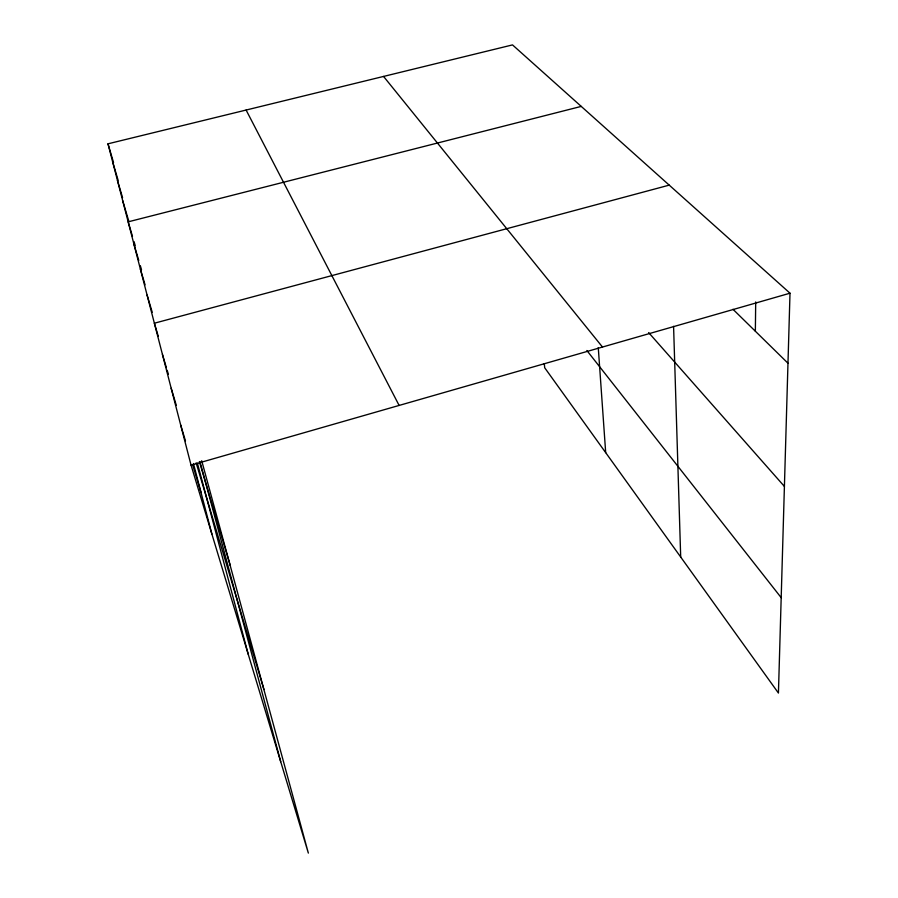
<?xml version="1.0" encoding="UTF-8"?>
<svg xmlns="http://www.w3.org/2000/svg" width="898" height="898" viewBox="0 0 898 898"><rect width="100%" height="100%" fill="white"/><g stroke="black" fill="none" stroke-linecap="round" stroke-linejoin="round"><path stroke-width="1.35" d="M755.353 331.227L755.701 301.941M201.702 460.719L308.351 853.1L191.061 465.175L107.996 143.815L512.511 44.9L790.004 293.197L778.431 693.054L544.693 367.753L544.289 363.634M191.061 465.175L790.004 293.197M669.223 185.134L154.366 323.213L158.306 336.391M581.242 106.402L128.167 221.84L132.477 236.376M732.97 309.271L787.973 363.219M648.625 332.563L784.414 486.435M383.558 76.431L602.491 347.043M586.877 350.512L781.193 597.675M246.108 110.039L399.116 405.436M171.181 388.262L176.334 405.436M180.689 425.046L185.471 440.907M192.643 464.715L201.006 492.474M196.134 462.829L263.956 689.541M162.437 354.441L166.388 367.619M167.174 370.257L168.364 374.219M134.049 241.652L135.228 245.614M199.378 461.538L230.326 565.661M134.049 244.626L138.763 260.454M140.335 265.729L141.514 269.681M140.357 268.996L145.061 284.812M147.104 295.128L152.222 312.246M107.996 143.815L113.541 162.56M112.587 161.584L118.109 180.251M117.458 180.442L122.577 197.706M122.644 200.49L128.93 221.671M199.928 461.561L280.715 761.706M197.425 463.233L248.218 654.227M193.429 463.503L211.872 534.018M598.27 347.605L605.69 452.637M673.579 326.3L680.695 557.029"/></g></svg>
